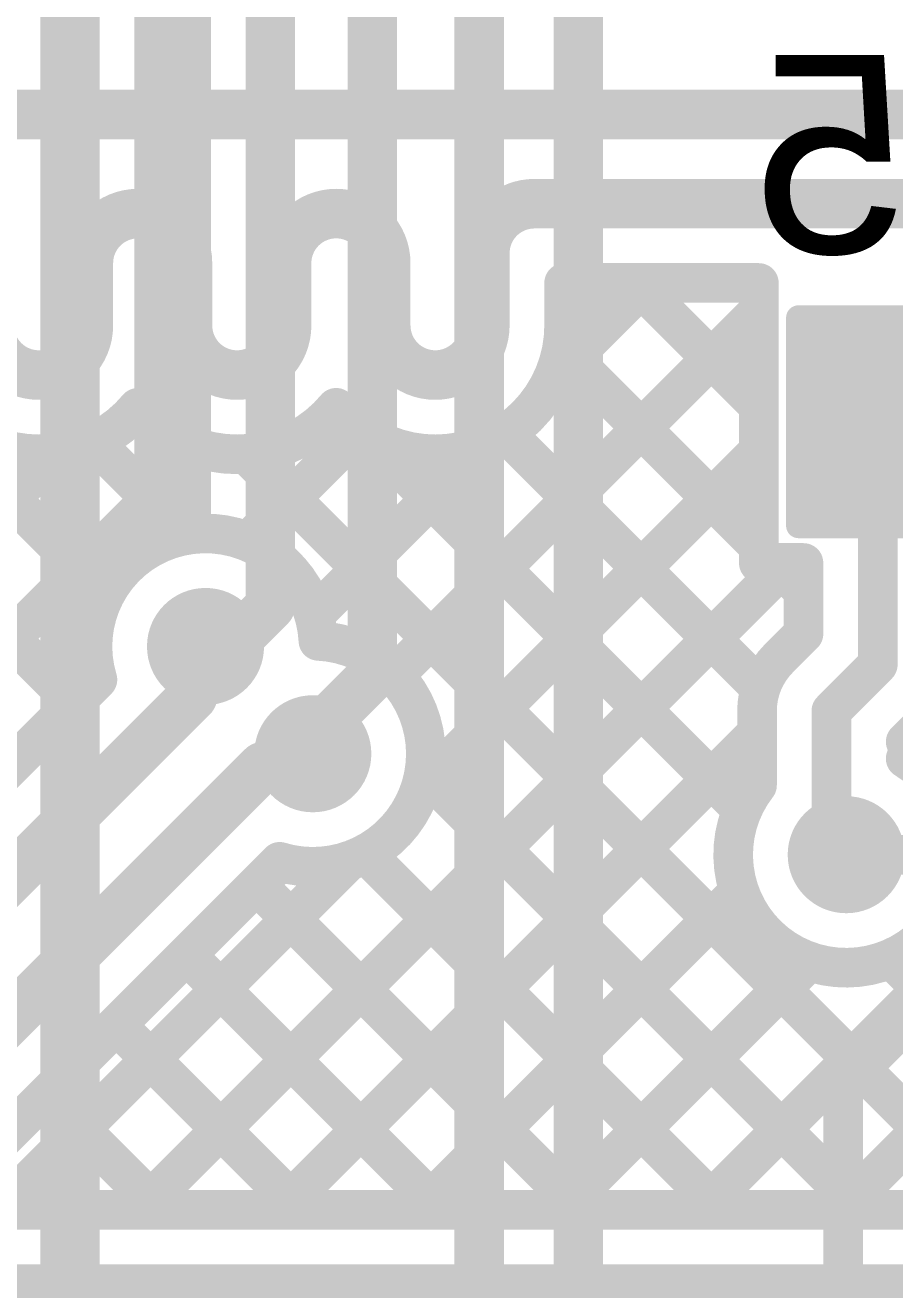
# Model space of a CAD drawing. Header units: millimetres. Extents: x -0.64 to 2.98, y -0.65 to 2.86.
# Drawn here: x -0.019 to 0.1564, y 0.4899 to 0.745 of the extents above; entities that cross this region are included whole.
import ezdxf

# ---------------------------------------------------------------- set-up
doc = ezdxf.new("R2010")
doc.units = ezdxf.units.MM
doc.header["$MEASUREMENT"] = 0
for name, color, linetype in [('BottomLayer', 5, 'Continuous'), ('BottomOverlay', 54, 'Continuous'), ('BottomPaste', 16, 'Continuous'), ('BottomSolder', 6, 'Continuous'), ('Mechanical2', 216, 'Continuous'), ('TopLayer', 1, 'Continuous'), ('TopSolder', 216, 'Continuous'), ('ViaHoleLayer', 16, 'Continuous')]:
    doc.layers.add(name, color=color, linetype=linetype)
doc.styles.add('Arial', font='', dxfattribs={"height": 0.2})
doc.styles.get('Arial').set_extended_font_data('Arial')

# ---------------------------------------------------------------- blocks, each defined once
blk = doc.blocks.new('RES_0603_B_79')
at = {"layer": 'BottomLayer'}
for points in [[(-0.045, -0.0175), (-0.045, 0.0175), (-0.015, 0.0175), (-0.015, -0.0175)], [(0.015, -0.0175), (0.015, 0.0175), (0.045, 0.0175), (0.045, -0.0175)]]:
    blk.add_hatch(color=5, dxfattribs=at).paths.add_polyline_path(points)
at = {"layer": 'BottomPaste'}
for points in [[(-0.045, -0.0175), (-0.045, 0.0175), (-0.015, 0.0175), (-0.015, -0.0175)], [(0.015, -0.0175), (0.015, 0.0175), (0.045, 0.0175), (0.045, -0.0175)]]:
    blk.add_hatch(color=16, dxfattribs=at).paths.add_polyline_path(points)
at = {"layer": 'BottomSolder'}
for points in [[(-0.049, -0.0215), (-0.049, 0.0215), (-0.011, 0.0215), (-0.011, -0.0215)], [(0.011, -0.0215), (0.011, 0.0215), (0.049, 0.0215), (0.049, -0.0215)]]:
    blk.add_hatch(color=6, dxfattribs=at).paths.add_polyline_path(points)
at = {"layer": 'BottomOverlay', "const_width": 0.005}
for points in [[(0.048, 0.021), (-0.048, 0.021)], [(-0.048, 0.021), (-0.048, -0.021)], [(0.048, 0.021), (0.048, -0.021)], [(0.048, -0.021), (-0.048, -0.021)]]:
    blk.add_lwpolyline(points, dxfattribs=at)
at = {"layer": 'BottomOverlay', "const_width": 0.0025}
for points in [[(-0.04925, 0.021, 1), (-0.04675, 0.021, 1)], [(-0.04925, 0.021, 1), (-0.04675, 0.021, 1)], [(0.04675, 0.021, 1), (0.04925, 0.021, 1)], [(0.04675, 0.021, 1), (0.04925, 0.021, 1)], [(-0.04925, -0.021, 1), (-0.04675, -0.021, 1)], [(-0.04925, -0.021, 1), (-0.04675, -0.021, 1)], [(0.04675, -0.021, 1), (0.04925, -0.021, 1)], [(0.04675, -0.021, 1), (0.04925, -0.021, 1)]]:
    blk.add_lwpolyline(points, format="xyb", close=True, dxfattribs=at)

msp = doc.modelspace()

# ---------------------------------------------------------------- hatches: boundary and pattern name
at = {"layer": 'BottomLayer'}
h = msp.add_hatch(color=5, dxfattribs=at)
edge = h.paths.add_edge_path()
edge.add_arc((0.01735, 0.61965), 0.01181, 0, 360)
h = msp.add_hatch(color=5, dxfattribs=at)
edge = h.paths.add_edge_path()
edge.add_arc((0.039, 0.598), 0.01181, 0, 360)
h = msp.add_hatch(color=5, dxfattribs=at)
edge = h.paths.add_edge_path()
edge.add_arc((0.14663, 0.57763), 0.01181, 0, 360)
msp.add_hatch(color=5, dxfattribs=at).paths.add_polyline_path([(-0.123, 0.457), (0.221, 0.457), (0.221, 0.495), (-0.123, 0.495)])
at = {"layer": 'BottomSolder'}
h = msp.add_hatch(color=6, dxfattribs=at)
edge = h.paths.add_edge_path()
edge.add_arc((0.01735, 0.61965), 0.00791, 0, 360)
h = msp.add_hatch(color=6, dxfattribs=at)
edge = h.paths.add_edge_path()
edge.add_arc((0.039, 0.598), 0.00791, 0, 360)
h = msp.add_hatch(color=6, dxfattribs=at)
edge = h.paths.add_edge_path()
edge.add_arc((0.14663, 0.57763), 0.00791, 0, 360)
at = {"layer": 'TopLayer'}
h = msp.add_hatch(color=1, dxfattribs=at)
edge = h.paths.add_edge_path()
edge.add_arc((0.01735, 0.61965), 0.01181, 0, 360)
h = msp.add_hatch(color=1, dxfattribs=at)
edge = h.paths.add_edge_path()
edge.add_arc((0.039, 0.598), 0.01181, 0, 360)
h = msp.add_hatch(color=1, dxfattribs=at)
edge = h.paths.add_edge_path()
edge.add_arc((0.14663, 0.57763), 0.01181, 0, 360)
at = {"layer": 'TopSolder'}
h = msp.add_hatch(color=216, dxfattribs=at)
edge = h.paths.add_edge_path()
edge.add_arc((0.01735, 0.61965), 0.00791, 0, 360)
h = msp.add_hatch(color=216, dxfattribs=at)
edge = h.paths.add_edge_path()
edge.add_arc((0.039, 0.598), 0.00791, 0, 360)
h = msp.add_hatch(color=216, dxfattribs=at)
edge = h.paths.add_edge_path()
edge.add_arc((0.14663, 0.57763), 0.00791, 0, 360)
at = {"layer": 'ViaHoleLayer'}
h = msp.add_hatch(color=16, dxfattribs=at)
edge = h.paths.add_edge_path()
edge.add_arc((0.01735, 0.61965), 0.00591, 0, 360)
h = msp.add_hatch(color=16, dxfattribs=at)
edge = h.paths.add_edge_path()
edge.add_arc((0.039, 0.598), 0.00591, 0, 360)
h = msp.add_hatch(color=16, dxfattribs=at)
edge = h.paths.add_edge_path()
edge.add_arc((0.14663, 0.57763), 0.00591, 0, 360)

# ---------------------------------------------------------------- linework, layer by layer
at = {"layer": 'BottomLayer'}
for points, const_width in [([(-0.31046, 0.727), (0.48545, 0.727)], 0.01), ([(0.08371, 0.709), (0.28371, 0.709)], 0.01), ([(-0.00629, 0.68442), (-0.00629, 0.697)], 0.01), ([(0.01371, 0.68442), (0.01371, 0.697)], 0.01), ([(0.03371, 0.68442), (0.03371, 0.697)], 0.01), ([(0.05371, 0.68442), (0.05371, 0.697)], 0.01), ([(0.07371, 0.68442), (0.07371, 0.699)], 0.01), ([(0.08766, 0.67431), (0.10636, 0.693)], 0.008), ([(0.08971, 0.693), (0.129, 0.693)], 0.008), ([(0.08971, 0.68442), (0.08971, 0.693)], 0.008), ([(0.10418, 0.693), (0.129, 0.66818)], 0.008), ([(0.129, 0.6365), (0.129, 0.693)], 0.008), ([(0.05545, 0.61381), (0.129, 0.68736)], 0.008), ([(0.08927, 0.67963), (0.129, 0.63989)], 0.008), ([(0.11735, 0.506), (0.28179, 0.67045)], 0.008), ([(-0.03824, 0.66571), (-0.00283, 0.6303)], 0.008), ([(0.153, 0.663), (0.155, 0.665)], 0.008), ([(0.02588, 0.64081), (0.04845, 0.66338)], 0.008), ([(0.04998, 0.66235), (0.12568, 0.58665)], 0.008), ([(0.07795, 0.66267), (0.12936, 0.61125)], 0.008), ([(0.153, 0.616), (0.153, 0.663)], 0.008), ([(-0.09836, 0.54486), (0.01629, 0.65951)], 0.008), ([(-0.00517, 0.66092), (0.0136, 0.64215)], 0.008), ([(0.03928, 0.62592), (0.07383, 0.66047)], 0.008), ([(-0.12613, 0.54537), (-0.01284, 0.65865)], 0.008), ([(-0.05943, 0.65861), (-0.00912, 0.60831)], 0.008), ([(0.02555, 0.65849), (0.17804, 0.506)], 0.008), ([(0.06061, 0.59068), (0.129, 0.65908)], 0.008), ([(0.00421, 0.506), (0.13471, 0.6365)], 0.008), ([(0.129, 0.6365), (0.138, 0.6365)], 0.008), ([(0.13239, 0.6365), (0.138, 0.63089)], 0.008), ([(0.138, 0.62221), (0.138, 0.6365)], 0.008), ([(0.13303, 0.61725), (0.138, 0.62221)], 0.008), ([(0.01474, 0.61705), (0.01735, 0.61965)], 0.01), ([(0.01474, 0.60954), (0.01474, 0.61705)], 0.01), ([(0.14363, 0.60663), (0.153, 0.616)], 0.008), ([(-0.07256, 0.54486), (-0.00446, 0.61296)], 0.008), ([(-0.06594, 0.52886), (0.01474, 0.60954)], 0.01), ([(0.12863, 0.59165), (0.12863, 0.60663)], 0.008), ([(0.14363, 0.58486), (0.14363, 0.60663)], 0.008), ([(0.15863, 0.60042), (0.1636, 0.60539)], 0.008), ([(0.03249, 0.506), (0.12863, 0.60214)], 0.008), ([(0.03639, 0.59539), (0.039, 0.598)], 0.01), ([(-0.05765, 0.50886), (0.02888, 0.59539)], 0.01), ([(0.02888, 0.59539), (0.03639, 0.59539)], 0.01), ([(0.0615, 0.59426), (0.14976, 0.506)], 0.008), ([(0.14363, 0.58486), (0.14364, 0.58485)], 0.008), ([(0.14364, 0.57764), (0.14364, 0.58485)], 0.008), ([(0.04965, 0.57783), (0.12147, 0.506)], 0.008), ([(-0.03788, 0.506), (0.03231, 0.57619)], 0.008), ([(-0.02408, 0.506), (0.04632, 0.57639)], 0.008), ([(0.14363, 0.57763), (0.14364, 0.57764)], 0.008), ([(0.02765, 0.57154), (0.09319, 0.506)], 0.008), ([(0.06078, 0.506), (0.12504, 0.57027)], 0.008), ([(0.01351, 0.55739), (0.0649, 0.506)], 0.008), ([(0.08906, 0.506), (0.13915, 0.55609)], 0.008), ([(0.15565, 0.55668), (0.186, 0.52633)], 0.008), ([(0.14563, 0.506), (0.186, 0.54637)], 0.008), ([(-0.00063, 0.54325), (0.03662, 0.506)], 0.008), ([(-0.01477, 0.52911), (0.00834, 0.506)], 0.008), ([(-0.02892, 0.51497), (-0.01995, 0.506)], 0.008), ([(-0.03788, 0.506), (0.186, 0.506)], 0.008)]:
    msp.add_lwpolyline(points, dxfattribs=dict(at, const_width=const_width))
for points, const_width in [([(-0.00629, 0.697, -1), (0.01371, 0.697)], 0.01), ([(0.03371, 0.697, -1), (0.05371, 0.697)], 0.01), ([(0.07371, 0.699, -0.414214), (0.08371, 0.709)], 0.01), ([(-0.00629, 0.68442, -1), (-0.02629, 0.68442)], 0.01), ([(0.03371, 0.68442, -1), (0.01371, 0.68442)], 0.01), ([(0.07371, 0.68442, -1), (0.05371, 0.68442)], 0.01), ([(0.08971, 0.68442, -0.702062), (0.04371, 0.66781)], 0.008), ([(0.00371, 0.66781, -0.469338), (-0.03629, 0.66781)], 0.008), ([(0.04371, 0.66781, -0.469338), (0.00371, 0.66781)], 0.008), ([(-0.00446, 0.61296, -1.13246), (0.04013, 0.62078)], 0.008), ([(0.04013, 0.62078, -0.399771), (0.06181, 0.598)], 0.008), ([(0.12863, 0.60663, -0.198912), (0.13303, 0.61724)], 0.008), ([(0.12863, 0.60663, -0.198764), (0.13302, 0.61723)], 0.008), ([(0.06181, 0.598, -0.504355), (0.03231, 0.57619)], 0.008), ([(0.15863, 0.59703, -0.259829), (0.16944, 0.57763)], 0.008), ([(0.16944, 0.57763, -1.400644), (0.12863, 0.59165)], 0.008)]:
    msp.add_lwpolyline(points, format="xyb", dxfattribs=dict(at, const_width=const_width))
for points, const_width in [([(0.08121, 0.709, 1), (0.08621, 0.709, 1)], 0.005), ([(0.08121, 0.709, 1), (0.08621, 0.709, 1)], 0.005), ([(-0.00879, 0.697, 1), (-0.00379, 0.697, 1)], 0.005), ([(-0.00879, 0.697, 1), (-0.00379, 0.697, 1)], 0.005), ([(0.01121, 0.697, 1), (0.01621, 0.697, 1)], 0.005), ([(0.01121, 0.697, 1), (0.01621, 0.697, 1)], 0.005), ([(0.03121, 0.697, 1), (0.03621, 0.697, 1)], 0.005), ([(0.03121, 0.697, 1), (0.03621, 0.697, 1)], 0.005), ([(0.05121, 0.697, 1), (0.05621, 0.697, 1)], 0.005), ([(0.05121, 0.697, 1), (0.05621, 0.697, 1)], 0.005), ([(0.07121, 0.699, 1), (0.07621, 0.699, 1)], 0.005), ([(0.07121, 0.699, 1), (0.07621, 0.699, 1)], 0.005), ([(0.08771, 0.693, 1), (0.09171, 0.693, 1)], 0.004), ([(0.08771, 0.693, 1), (0.09171, 0.693, 1)], 0.004), ([(0.10218, 0.693, 1), (0.10618, 0.693, 1)], 0.004), ([(0.10436, 0.693, 1), (0.10836, 0.693, 1)], 0.004), ([(0.127, 0.693, 1), (0.131, 0.693, 1)], 0.004), ([(0.127, 0.693, 1), (0.131, 0.693, 1)], 0.004), ([(-0.00879, 0.68442, 1), (-0.00379, 0.68442, 1)], 0.005), ([(-0.00879, 0.68442, 1), (-0.00379, 0.68442, 1)], 0.005), ([(0.01121, 0.68442, 1), (0.01621, 0.68442, 1)], 0.005), ([(0.01121, 0.68442, 1), (0.01621, 0.68442, 1)], 0.005), ([(0.03121, 0.68442, 1), (0.03621, 0.68442, 1)], 0.005), ([(0.03121, 0.68442, 1), (0.03621, 0.68442, 1)], 0.005), ([(0.05121, 0.68442, 1), (0.05621, 0.68442, 1)], 0.005), ([(0.05121, 0.68442, 1), (0.05621, 0.68442, 1)], 0.005), ([(0.07121, 0.68442, 1), (0.07621, 0.68442, 1)], 0.005), ([(0.07121, 0.68442, 1), (0.07621, 0.68442, 1)], 0.005), ([(0.127, 0.68736, 1), (0.131, 0.68736, 1)], 0.004), ([(0.08771, 0.68442, 1), (0.09171, 0.68442, 1)], 0.004), ([(0.08771, 0.68442, 1), (0.09171, 0.68442, 1)], 0.004), ([(0.08727, 0.67963, 1), (0.09127, 0.67963, 1)], 0.004), ([(0.08566, 0.67431, 1), (0.08966, 0.67431, 1)], 0.004), ([(0.00171, 0.66781, 1), (0.00571, 0.66781, 1)], 0.004), ([(0.00171, 0.66781, 1), (0.00571, 0.66781, 1)], 0.004), ([(0.04171, 0.66781, 1), (0.04571, 0.66781, 1)], 0.004), ([(0.04171, 0.66781, 1), (0.04571, 0.66781, 1)], 0.004), ([(0.127, 0.66818, 1), (0.131, 0.66818, 1)], 0.004), ([(0.153, 0.665, 1), (0.157, 0.665, 1)], 0.004), ([(0.04645, 0.66338, 1), (0.05045, 0.66338, 1)], 0.004), ([(0.04798, 0.66235, 1), (0.05198, 0.66235, 1)], 0.004), ([(0.07594, 0.66267, 1), (0.07995, 0.66267, 1)], 0.004), ([(0.151, 0.663, 1), (0.155, 0.663, 1)], 0.004), ([(0.151, 0.663, 1), (0.155, 0.663, 1)], 0.004), ([(-0.00717, 0.66092, 1), (-0.00317, 0.66092, 1)], 0.004), ([(0.01429, 0.65951, 1), (0.01829, 0.65951, 1)], 0.004), ([(0.07183, 0.66047, 1), (0.07583, 0.66047, 1)], 0.004), ([(-0.01484, 0.65865, 1), (-0.01084, 0.65865, 1)], 0.004), ([(0.02355, 0.65849, 1), (0.02755, 0.65849, 1)], 0.004), ([(0.127, 0.65908, 1), (0.131, 0.65908, 1)], 0.004), ([(0.0116, 0.64215, 1), (0.0156, 0.64215, 1)], 0.004), ([(0.02388, 0.64081, 1), (0.02788, 0.64081, 1)], 0.004), ([(0.127, 0.63989, 1), (0.131, 0.63989, 1)], 0.004), ([(0.127, 0.6365, 1), (0.131, 0.6365, 1)], 0.004), ([(0.127, 0.6365, 1), (0.131, 0.6365, 1)], 0.004), ([(0.13039, 0.6365, 1), (0.13439, 0.6365, 1)], 0.004), ([(0.13271, 0.6365, 1), (0.13671, 0.6365, 1)], 0.004), ([(0.136, 0.6365, 1), (0.14, 0.6365, 1)], 0.004), ([(0.136, 0.6365, 1), (0.14, 0.6365, 1)], 0.004), ([(-0.00483, 0.6303, 1), (-0.00083, 0.6303, 1)], 0.004), ([(0.136, 0.63089, 1), (0.14, 0.63089, 1)], 0.004), ([(0.03728, 0.62592, 1), (0.04128, 0.62592, 1)], 0.004), ([(0.136, 0.62221, 1), (0.14, 0.62221, 1)], 0.004), ([(0.136, 0.62221, 1), (0.14, 0.62221, 1)], 0.004), ([(0.01485, 0.61965, 1), (0.01985, 0.61965, 1)], 0.005), ([(0.03813, 0.62078, 1), (0.04213, 0.62078, 1)], 0.004), ([(0.03813, 0.62078, 1), (0.04213, 0.62078, 1)], 0.004), ([(0.01224, 0.61705, 1), (0.01724, 0.61705, 1)], 0.005), ([(0.01224, 0.61705, 1), (0.01724, 0.61705, 1)], 0.005), ([(0.13102, 0.61723, 1), (0.13502, 0.61723, 1)], 0.004), ([(0.13103, 0.61725, 1), (0.13503, 0.61725, 1)], 0.004), ([(0.13103, 0.61724, 1), (0.13503, 0.61724, 1)], 0.004), ([(0.05345, 0.61381, 1), (0.05745, 0.61381, 1)], 0.004), ([(0.151, 0.616, 1), (0.155, 0.616, 1)], 0.004), ([(0.151, 0.616, 1), (0.155, 0.616, 1)], 0.004), ([(-0.00646, 0.61296, 1), (-0.00246, 0.61296, 1)], 0.004), ([(-0.00646, 0.61296, 1), (-0.00246, 0.61296, 1)], 0.004), ([(0.12736, 0.61125, 1), (0.13136, 0.61125, 1)], 0.004), ([(0.01224, 0.60954, 1), (0.01724, 0.60954, 1)], 0.005), ([(0.01224, 0.60954, 1), (0.01724, 0.60954, 1)], 0.005), ([(-0.01112, 0.60831, 1), (-0.00712, 0.60831, 1)], 0.004), ([(0.12663, 0.60663, 1), (0.13063, 0.60663, 1)], 0.004), ([(0.12663, 0.60663, 1), (0.13063, 0.60663, 1)], 0.004), ([(0.12663, 0.60663, 1), (0.13063, 0.60663, 1)], 0.004), ([(0.14163, 0.60663, 1), (0.14563, 0.60663, 1)], 0.004), ([(0.14163, 0.60663, 1), (0.14563, 0.60663, 1)], 0.004), ([(0.12663, 0.60214, 1), (0.13063, 0.60214, 1)], 0.004), ([(0.0365, 0.598, 1), (0.0415, 0.598, 1)], 0.005), ([(0.15663, 0.60042, 1), (0.16063, 0.60042, 1)], 0.004), ([(0.02638, 0.59539, 1), (0.03138, 0.59539, 1)], 0.005), ([(0.02638, 0.59539, 1), (0.03138, 0.59539, 1)], 0.005), ([(0.03389, 0.59539, 1), (0.03889, 0.59539, 1)], 0.005), ([(0.03389, 0.59539, 1), (0.03889, 0.59539, 1)], 0.005), ([(0.05981, 0.598, 1), (0.06381, 0.598, 1)], 0.004), ([(0.05981, 0.598, 1), (0.06381, 0.598, 1)], 0.004), ([(0.15663, 0.59703, 1), (0.16063, 0.59703, 1)], 0.004), ([(0.0595, 0.59426, 1), (0.0635, 0.59426, 1)], 0.004), ([(0.05861, 0.59068, 1), (0.06261, 0.59068, 1)], 0.004), ([(0.12663, 0.59165, 1), (0.13063, 0.59165, 1)], 0.004), ([(0.12663, 0.59165, 1), (0.13063, 0.59165, 1)], 0.004), ([(0.12368, 0.58665, 1), (0.12768, 0.58665, 1)], 0.004), ([(0.14163, 0.58486, 1), (0.14563, 0.58486, 1)], 0.004), ([(0.14163, 0.58486, 1), (0.14563, 0.58486, 1)], 0.004), ([(0.14164, 0.58485, 1), (0.14564, 0.58485, 1)], 0.004), ([(0.14164, 0.58485, 1), (0.14564, 0.58485, 1)], 0.004), ([(0.04765, 0.57783, 1), (0.05165, 0.57783, 1)], 0.004), ([(0.03031, 0.57619, 1), (0.03431, 0.57619, 1)], 0.004), ([(0.03031, 0.57619, 1), (0.03431, 0.57619, 1)], 0.004), ([(0.04432, 0.57639, 1), (0.04832, 0.57639, 1)], 0.004), ([(0.14163, 0.57763, 1), (0.14563, 0.57763, 1)], 0.004), ([(0.14164, 0.57764, 1), (0.14564, 0.57764, 1)], 0.004), ([(0.14164, 0.57764, 1), (0.14564, 0.57764, 1)], 0.004), ([(0.02565, 0.57154, 1), (0.02965, 0.57154, 1)], 0.004), ([(0.12304, 0.57027, 1), (0.12704, 0.57027, 1)], 0.004), ([(0.01151, 0.55739, 1), (0.01551, 0.55739, 1)], 0.004), ([(0.13715, 0.55609, 1), (0.14115, 0.55609, 1)], 0.004), ([(0.15365, 0.55668, 1), (0.15765, 0.55668, 1)], 0.004), ([(-0.00263, 0.54325, 1), (0.00137, 0.54325, 1)], 0.004), ([(-0.01677, 0.52911, 1), (-0.01277, 0.52911, 1)], 0.004), ([(-0.02195, 0.506, 1), (-0.01795, 0.506, 1)], 0.004), ([(0.00221, 0.506, 1), (0.00621, 0.506, 1)], 0.004), ([(0.00634, 0.506, 1), (0.01034, 0.506, 1)], 0.004), ([(0.03049, 0.506, 1), (0.03449, 0.506, 1)], 0.004), ([(0.03462, 0.506, 1), (0.03862, 0.506, 1)], 0.004), ([(0.05878, 0.506, 1), (0.06278, 0.506, 1)], 0.004), ([(0.0629, 0.506, 1), (0.0669, 0.506, 1)], 0.004), ([(0.08706, 0.506, 1), (0.09106, 0.506, 1)], 0.004), ([(0.09119, 0.506, 1), (0.09519, 0.506, 1)], 0.004), ([(0.11535, 0.506, 1), (0.11935, 0.506, 1)], 0.004), ([(0.11947, 0.506, 1), (0.12347, 0.506, 1)], 0.004), ([(0.14363, 0.506, 1), (0.14763, 0.506, 1)], 0.004), ([(0.14776, 0.506, 1), (0.15176, 0.506, 1)], 0.004)]:
    msp.add_lwpolyline(points, format="xyb", close=True, dxfattribs=dict(at, const_width=const_width))
at = {"layer": 'Mechanical2', "const_width": 0.01}
msp.add_lwpolyline([(1.75783, 2.80917, -6.230382), (0.64896, 2.81029)], format="xyb", dxfattribs=at)
at = {"layer": 'TopLayer'}
for points, const_width in [([(-0.01, 0.388), (-0.01, 1.169)], 0.012), ([(0.007, 0.63998), (0.007, 1.169)], 0.008), ([(0.01443, 0.64228), (0.01443, 1.06254)], 0.008), ([(0.03043, 0.62781), (0.03043, 1.06254)], 0.01), ([(0.051, 0.61369), (0.051, 1.05483)], 0.01), ([(0.07257, 0.41743), (0.07257, 0.79106)], 0.01), ([(0.09257, 0.42188), (0.09257, 0.78278)], 0.01), ([(0.007, 0.73507), (0.01443, 0.7425)], 0.008), ([(0.007, 0.73361), (0.01443, 0.72618)], 0.008), ([(0.007, 0.70678), (0.01443, 0.71422)], 0.008), ([(0.007, 0.70533), (0.01443, 0.69789)], 0.008), ([(0.007, 0.6785), (0.01443, 0.68593)], 0.008), ([(0.007, 0.67704), (0.01443, 0.66961)], 0.008), ([(0.007, 0.65021), (0.01443, 0.65765)], 0.008), ([(0.007, 0.64876), (0.0136, 0.64215)], 0.008), ([(0.02458, 0.62195), (0.03043, 0.62781)], 0.01), ([(0.01735, 0.61965), (0.01965, 0.62195)], 0.01), ([(0.01965, 0.62195), (0.02458, 0.62195)], 0.01), ([(0.039, 0.60169), (0.051, 0.61369)], 0.01), ([(0.039, 0.598), (0.039, 0.60169)], 0.01), ([(0.14363, 0.57763), (0.21208, 0.57763)], 0.008), ([(0.146, 0.531), (0.16768, 0.55268)], 0.008), ([(0.146, 0.412), (0.146, 0.531)], 0.008)]:
    msp.add_lwpolyline(points, dxfattribs=dict(at, const_width=const_width))
for points, const_width in [([(0.01243, 0.7425, 1), (0.01643, 0.7425, 1)], 0.004), ([(0.005, 0.73507, 1), (0.009, 0.73507, 1)], 0.004), ([(0.005, 0.73361, 1), (0.009, 0.73361, 1)], 0.004), ([(0.01243, 0.72618, 1), (0.01643, 0.72618, 1)], 0.004), ([(0.01243, 0.71422, 1), (0.01643, 0.71422, 1)], 0.004), ([(0.005, 0.70678, 1), (0.009, 0.70678, 1)], 0.004), ([(0.005, 0.70533, 1), (0.009, 0.70533, 1)], 0.004), ([(0.01243, 0.69789, 1), (0.01643, 0.69789, 1)], 0.004), ([(0.01243, 0.68593, 1), (0.01643, 0.68593, 1)], 0.004), ([(0.005, 0.6785, 1), (0.009, 0.6785, 1)], 0.004), ([(0.005, 0.67704, 1), (0.009, 0.67704, 1)], 0.004), ([(0.01243, 0.66961, 1), (0.01643, 0.66961, 1)], 0.004), ([(0.01243, 0.65765, 1), (0.01643, 0.65765, 1)], 0.004), ([(0.005, 0.65021, 1), (0.009, 0.65021, 1)], 0.004), ([(0.005, 0.64876, 1), (0.009, 0.64876, 1)], 0.004), ([(0.0116, 0.64215, 1), (0.0156, 0.64215, 1)], 0.004), ([(0.01243, 0.64228, 1), (0.01643, 0.64228, 1)], 0.004), ([(0.01243, 0.64228, 1), (0.01643, 0.64228, 1)], 0.004), ([(0.005, 0.63998, 1), (0.009, 0.63998, 1)], 0.004), ([(0.005, 0.63998, 1), (0.009, 0.63998, 1)], 0.004), ([(0.02793, 0.62781, 1), (0.03293, 0.62781, 1)], 0.005), ([(0.02793, 0.62781, 1), (0.03293, 0.62781, 1)], 0.005), ([(0.01715, 0.62195, 1), (0.02215, 0.62195, 1)], 0.005), ([(0.01715, 0.62195, 1), (0.02215, 0.62195, 1)], 0.005), ([(0.02208, 0.62195, 1), (0.02708, 0.62195, 1)], 0.005), ([(0.02208, 0.62195, 1), (0.02708, 0.62195, 1)], 0.005), ([(0.01485, 0.61965, 1), (0.01985, 0.61965, 1)], 0.005), ([(0.0485, 0.61369, 1), (0.0535, 0.61369, 1)], 0.005), ([(0.0485, 0.61369, 1), (0.0535, 0.61369, 1)], 0.005), ([(0.0365, 0.60169, 1), (0.0415, 0.60169, 1)], 0.005), ([(0.0365, 0.60169, 1), (0.0415, 0.60169, 1)], 0.005), ([(0.0365, 0.598, 1), (0.0415, 0.598, 1)], 0.005), ([(0.14163, 0.57763, 1), (0.14563, 0.57763, 1)], 0.004), ([(0.144, 0.531, 1), (0.148, 0.531, 1)], 0.004), ([(0.144, 0.531, 1), (0.148, 0.531, 1)], 0.004)]:
    msp.add_lwpolyline(points, format="xyb", close=True, dxfattribs=dict(at, const_width=const_width))
at = {"layer": 'TopLayer', "const_width": 0.008}
msp.add_lwpolyline([(0.007, 0.63998, -0.085886), (0.01443, 0.64228)], format="xyb", dxfattribs=at)

# ---------------------------------------------------------------- block references
at = {"rotation": 180}
msp.add_blockref('RES_0603_B_79', (0.185, 0.665), dxfattribs=at)

# ---------------------------------------------------------------- texts
at = {"layer": 'BottomOverlay', "style": 'Arial', "text_generation_flag": 2}
msp.add_text('R45', height=0.04, dxfattribs=at).set_placement((0.23032, 0.69901))

doc.saveas('drawing.dxf')
